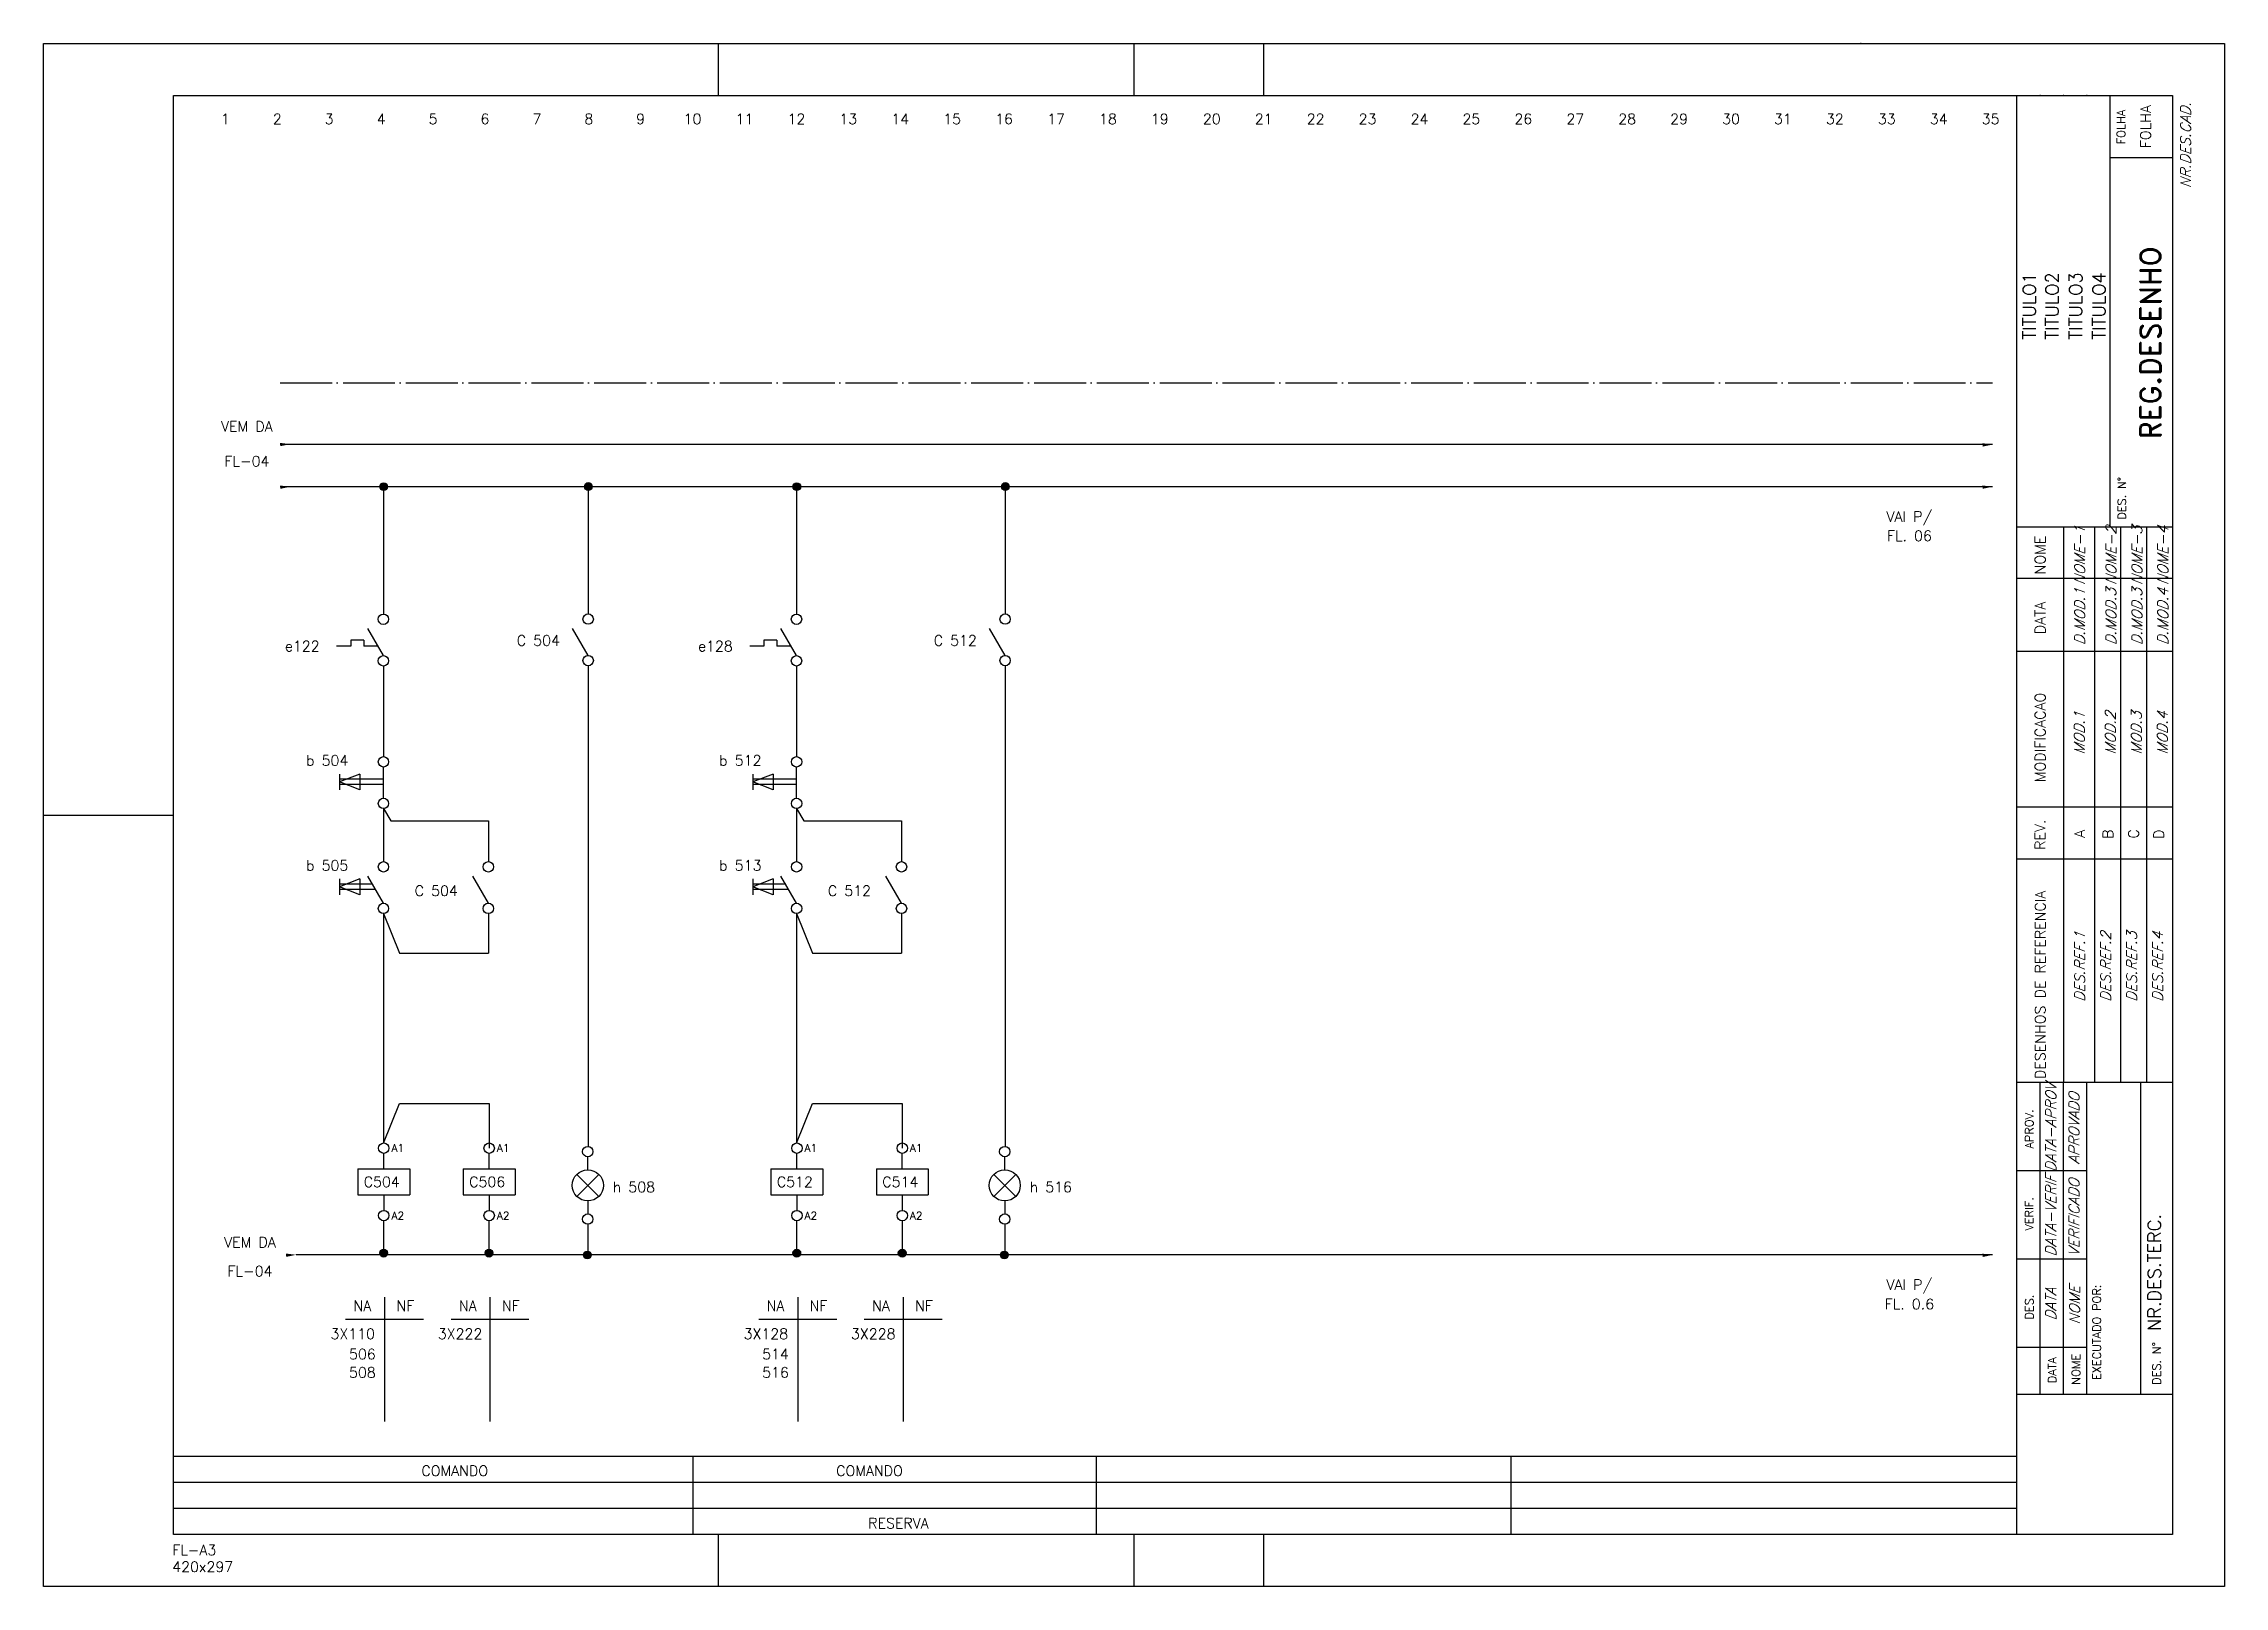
# Model space of a CAD drawing. Extents: x 0 to 420, y 5 to 302.
import ezdxf
from ezdxf.enums import TextEntityAlignment as Align

# ---------------------------------------------------------------- set-up
doc = ezdxf.new("R2010")
doc.units = 0
doc.header["$MEASUREMENT"] = 0
doc.linetypes.add('CENTRO3', pattern=[12, 10, -1, 0, -1])
doc.layers.get('0').update_dxf_attribs({"color": 1, "linetype": 'CONTINUOUS'})
for name, color, linetype in [('CARIMBO', 7, 'CONTINUOUS'), ('CENTRO3', 5, 'CENTRO3'), ('CON', 1, 'CONTINUOUS'), ('DES', 7, 'CONTINUOUS'), ('GERAL', 1, 'CONTINUOUS'), ('SIM', 1, 'CONTINUOUS'), ('TEXTO', 6, 'CONTINUOUS'), ('WIDTH', 4, 'CONTINUOUS')]:
    doc.layers.add(name, color=color, linetype=linetype)
doc.styles.add('ROMAND', font='romand')
doc.styles.add('ROMANS', font='romans')

# ---------------------------------------------------------------- blocks, each defined once
blk = doc.blocks.new('*X6')
at = {"color": 0}
for p, q in [((55.16, -82.02), (55.88, -81.3)), ((55.17, -82.19), (56.04, -81.31)), ((55.2, -81.81), (55.66, -81.34)), ((55.21, -82.32), (56.18, -81.35)), ((55.27, -82.44), (56.3, -81.41)), ((55.34, -82.54), (56.4, -81.49)), ((55.43, -82.63), (56.49, -81.58)), ((55.54, -82.7), (56.56, -81.68)), ((55.66, -82.76), (56.61, -81.8)), ((55.8, -82.79), (56.65, -81.94)), ((55.97, -82.8), (56.65, -82.12)), ((56.21, -82.73), (56.59, -82.36))]:
    blk.add_line(p, q, dxfattribs=at)
blk = doc.blocks.new('CE')
at = {"layer": 'SIM'}
blk.add_circle((0, 0), 0.75, dxfattribs=at)
blk.add_blockref('*X6', (-55.91, 82.05), dxfattribs=at)

msp = doc.modelspace()

# ---------------------------------------------------------------- linework, layer by layer
at = {"linetype": 'Continuous'}
for p in [(384.5, 292), (389, 292), (393.5, 292)]:
    msp.add_point(p, dxfattribs=at)
at = {"layer": 'CARIMBO', "color": 4}
for p, q in [((380, 15), (380, 292)), ((398, 209), (398, 292)), ((398, 280.08), (410, 280.08)), ((380, 209), (410, 209)), ((389, 209), (389, 102)), ((410, 199), (380, 199)), ((410, 185), (380, 185)), ((410, 185), (380, 185)), ((410, 155), (380, 155)), ((410, 145), (380, 145)), ((410, 102), (380, 102)), ((384.5, 42), (384.5, 102)), ((393.5, 42), (393.5, 102)), ((403.9, 42), (403.9, 102)), ((380, 42), (410, 42))]:
    msp.add_line(p, q, dxfattribs=at)
at = {"layer": 'CARIMBO', "color": 7}
for p, q in [((395, 209), (395, 102)), ((400, 209), (400, 102)), ((405, 209), (405, 102)), ((389, 42), (389, 102))]:
    msp.add_line(p, q, dxfattribs=at)
at = {"layer": 'CENTRO3'}
msp.add_line((45.56, 236.69), (375.34, 236.69), dxfattribs=at)
at = {"layer": 'CON', "color": 4}
for p, q in [((65.43, 184.18), (62.43, 189.38)), ((104.88, 184.23), (101.87, 189.42)), ((145, 184.18), (142, 189.38)), ((185.18, 184.23), (182.17, 189.42)), ((65.45, 156.71), (65.45, 162.71)), ((145.02, 156.71), (145.02, 162.71)), ((65.45, 136.53), (62.44, 141.72)), ((85.65, 136.53), (82.64, 141.72)), ((145.02, 136.53), (142.01, 141.72)), ((165.22, 136.53), (162.21, 141.72))]:
    msp.add_line(p, q, dxfattribs=at)
at = {"layer": 'CON'}
for p, q in [((59.15, 185.99), (56.43, 185.99)), ((61.65, 187.17), (59.15, 187.17)), ((59.15, 187.17), (59.15, 185.99)), ((61.65, 187.17), (61.65, 185.99)), ((64.39, 185.99), (61.65, 185.99)), ((138.72, 185.99), (136, 185.99)), ((141.22, 187.17), (138.72, 187.17)), ((138.72, 187.17), (138.72, 185.99)), ((141.22, 187.17), (141.22, 185.99)), ((143.96, 185.99), (141.22, 185.99)), ((57, 161.39), (57, 158.36)), ((60.93, 161.39), (57, 159.88)), ((65.45, 160.37), (57, 160.37)), ((60.93, 158.36), (57, 159.88)), ((60.93, 161.39), (60.93, 158.36)), ((140.5, 161.39), (136.57, 159.88)), ((136.57, 161.39), (136.57, 158.36)), ((145.02, 160.37), (136.57, 160.37)), ((140.5, 158.36), (136.57, 159.88)), ((140.5, 161.39), (140.5, 158.36)), ((65.45, 159.37), (57, 159.37)), ((145.02, 159.37), (136.57, 159.37)), ((57, 141.18), (57, 138.15)), ((60.93, 141.18), (57, 139.67)), ((63.35, 140.16), (57, 140.16)), ((60.93, 138.15), (57, 139.67)), ((63.93, 139.16), (57, 139.16)), ((60.93, 141.18), (60.93, 138.15)), ((140.5, 141.18), (136.57, 139.67)), ((136.57, 141.18), (136.57, 138.15)), ((142.92, 140.16), (136.57, 140.16)), ((140.5, 138.15), (136.57, 139.67)), ((143.5, 139.16), (136.57, 139.16)), ((140.5, 141.18), (140.5, 138.15))]:
    msp.add_line(p, q, dxfattribs=at)
for centre in [(65.43, 191.18), (104.88, 191.22), (145, 191.18), (185.18, 191.22), (65.43, 183.18), (104.88, 183.22), (145, 183.18), (185.18, 183.22), (65.45, 163.74), (145.02, 163.74), (65.45, 155.74), (145.02, 155.74), (65.45, 143.52), (85.65, 143.52), (145.02, 143.52), (165.22, 143.52), (65.45, 135.52), (85.65, 135.52), (145.02, 135.52), (165.22, 135.52)]:
    msp.add_circle(centre, 1, dxfattribs=at)
at = {"layer": 'DES'}
for p, q in [((0, 5), (0, 302)), ((0, 5), (0, 302)), ((0, 302), (420, 302)), ((130, 292), (130, 302)), ((210, 292), (210, 302)), ((235, 292), (235, 302)), ((420, 302), (420, 5)), ((74.89, 224.82), (45.56, 224.82)), ((375.34, 224.82), (74.89, 224.82)), ((375.34, 216.7), (45.56, 216.7)), ((65.47, 216.7), (65.47, 192.18)), ((104.88, 216.7), (104.88, 192.22)), ((145.03, 216.7), (145.03, 192.18)), ((185.18, 216.7), (185.18, 192.22)), ((65.47, 182.18), (65.47, 164.74)), ((104.88, 182.22), (104.88, 89.69)), ((145.03, 182.18), (145.03, 164.74)), ((185.18, 182.22), (185.18, 89.69)), ((0, 153.5), (25, 153.5)), ((65.47, 154.74), (66.84, 152.36)), ((65.47, 154.74), (65.47, 144.52)), ((66.84, 152.36), (85.65, 152.36)), ((85.65, 152.36), (85.65, 144.52)), ((145.03, 154.74), (145.03, 144.52)), ((145.03, 154.74), (146.41, 152.36)), ((146.41, 152.36), (165.22, 152.36)), ((165.22, 152.36), (165.22, 144.52)), ((65.47, 134.52), (65.47, 90.35)), ((65.47, 134.52), (68.51, 126.92)), ((85.65, 134.52), (85.65, 126.92)), ((145.03, 134.52), (145.03, 90.35)), ((145.03, 134.52), (148.07, 126.92)), ((165.22, 134.52), (165.22, 126.92)), ((68.51, 126.92), (85.65, 126.92)), ((148.07, 126.92), (165.22, 126.92)), ((65.47, 90.35), (68.51, 97.95)), ((68.51, 97.95), (85.81, 97.95)), ((85.81, 97.95), (85.81, 89.36)), ((145.03, 90.35), (148.07, 97.95)), ((148.07, 97.95), (165.38, 97.95)), ((165.38, 97.95), (165.38, 89.36)), ((65.47, 75.37), (65.47, 69.12)), ((85.77, 75.37), (85.77, 69.12)), ((104.8, 74.71), (104.8, 68.72)), ((145.03, 75.37), (145.03, 69.12)), ((165.34, 75.37), (165.34, 69.12)), ((185.1, 74.71), (185.1, 68.72)), ((375.34, 68.81), (48.62, 68.81)), ((65.66, 60.7), (65.66, 36.76)), ((85.97, 60.7), (85.97, 36.76)), ((145.23, 60.7), (145.23, 36.76)), ((165.54, 60.7), (165.54, 36.76)), ((58.16, 56.41), (73.17, 56.41)), ((78.46, 56.41), (93.47, 56.41)), ((137.72, 56.41), (152.74, 56.41)), ((158.03, 56.41), (173.04, 56.41)), ((380, 30), (25, 30)), ((125.06, 30), (125.06, 15)), ((202.71, 30), (202.71, 15)), ((282.6, 30), (282.6, 15)), ((380, 25), (25, 25)), ((380, 20), (25, 20)), ((130, 5), (130, 15)), ((210, 5), (210, 15)), ((235, 5), (235, 15)), ((420, 5), (0, 5))]:
    msp.add_line(p, q, dxfattribs=at)
at = {"layer": 'DES', "color": 1}
for points in [[(45.55, 225.14), (45.58, 224.5), (47.48, 224.9)], [(373.41, 225.07), (373.44, 224.42), (375.34, 224.82)], [(45.55, 216.93), (45.58, 216.29), (47.48, 216.69)], [(373.41, 216.94), (373.44, 216.3), (375.34, 216.7)], [(46.69, 69.07), (46.72, 68.43), (48.62, 68.83)], [(373.41, 69.05), (373.44, 68.41), (375.34, 68.81)]]:
    msp.add_solid(points, dxfattribs=at)
at = {"layer": 'SIM'}
for p, q in [((65.51, 85.36), (65.51, 88.36)), ((85.81, 85.36), (85.81, 88.36)), ((145.08, 85.36), (145.08, 88.36)), ((165.38, 85.36), (165.38, 88.36)), ((60.51, 85.36), (60.51, 80.36)), ((60.51, 85.36), (70.51, 85.36)), ((70.51, 85.36), (70.51, 80.36)), ((80.81, 85.36), (90.81, 85.36)), ((80.81, 85.36), (80.81, 80.36)), ((90.81, 85.36), (90.81, 80.36)), ((102.68, 80.08), (106.92, 84.32)), ((102.68, 84.32), (106.92, 80.08)), ((104.8, 85.2), (104.8, 87.69)), ((140.08, 85.36), (150.08, 85.36)), ((140.08, 85.36), (140.08, 80.36)), ((150.08, 85.36), (150.08, 80.36)), ((160.38, 85.36), (170.38, 85.36)), ((160.38, 85.36), (160.38, 80.36)), ((170.38, 85.36), (170.38, 80.36)), ((182.98, 84.32), (187.22, 80.08)), ((182.98, 80.08), (187.22, 84.32)), ((185.1, 85.2), (185.1, 87.69)), ((60.51, 80.36), (70.51, 80.36)), ((65.51, 80.36), (65.51, 77.37)), ((80.81, 80.36), (90.81, 80.36)), ((85.81, 80.36), (85.81, 77.37)), ((140.08, 80.36), (150.08, 80.36)), ((145.08, 80.36), (145.08, 77.37)), ((160.38, 80.36), (170.38, 80.36)), ((165.38, 80.36), (165.38, 77.37)), ((104.8, 79.2), (104.8, 76.71)), ((185.1, 79.2), (185.1, 76.71))]:
    msp.add_line(p, q, dxfattribs=at)
for centre, radius in [((65.51, 89.36), 1), ((85.81, 89.36), 1), ((104.8, 88.69), 1), ((145.08, 89.36), 1), ((165.38, 89.36), 1), ((185.1, 88.69), 1), ((104.8, 82.2), 3), ((185.1, 82.2), 3), ((65.51, 76.37), 1), ((85.81, 76.37), 1), ((104.8, 75.71), 1), ((145.08, 76.37), 1), ((165.38, 76.37), 1), ((185.1, 75.71), 1)]:
    msp.add_circle(centre, radius, dxfattribs=at)
at = {"layer": 'TEXTO'}
msp.add_point((350, 302), dxfattribs=at)
at = {"layer": 'WIDTH'}
for p, q in [((25, 292), (410, 292)), ((25, 15), (25, 292)), ((410, 292), (410, 15)), ((410, 15), (25, 15))]:
    msp.add_line(p, q, dxfattribs=at)
at = {"layer": 'WIDTH', "color": 4}
for p, q in [((393.5, 85), (380, 85)), ((393.5, 68), (380, 68)), ((393.5, 51), (380, 51))]:
    msp.add_line(p, q, dxfattribs=at)

# ---------------------------------------------------------------- block references
at = {"layer": 'GERAL', "rotation": 224.9999999999997}
for p in [(65.49, 216.7), (104.91, 216.73), (145.06, 216.7), (185.21, 216.73), (65.49, 69.15), (85.79, 69.15), (104.73, 68.8), (145.05, 69.15), (165.36, 69.15), (185.03, 68.8)]:
    msp.add_blockref('CE', p, dxfattribs=at)

# ---------------------------------------------------------------- texts
at = {"color": 6, "style": 'ROMANS'}
for tag, p in [('A1', (66.97, 88.64)), ('A1', (87.28, 88.64)), ('A1', (146.54, 88.64)), ('A1', (166.84, 88.64)), ('A2', (66.97, 75.62)), ('A2', (87.28, 75.62)), ('A2', (146.54, 75.62)), ('A2', (166.84, 75.62))]:
    msp.add_attdef(tag, p, '', height=1.5, dxfattribs=at)
for tag, p in [('NA', (61.39, 59.01)), ('NF', (69.67, 59.01)), ('NA', (81.7, 59.01)), ('NF', (89.98, 59.01)), ('NA', (140.96, 59.01)), ('NF', (149.24, 59.01)), ('NA', (161.27, 59.01)), ('NF', (169.55, 59.01)), ('3X110', (59.53, 53.62)), ('3X222', (80.21, 53.62)), ('3X128', (139.1, 53.62)), ('3X228', (159.78, 53.62)), ('506', (61.39, 49.71)), ('514', (140.96, 49.71)), ('508', (61.39, 46.18)), ('516', (140.96, 46.18))]:
    msp.add_attdef(tag, text='', height=2, dxfattribs=at).set_placement(p, align=Align.MIDDLE)
at = {"layer": 'CARIMBO', "color": 6, "style": 'ROMANS'}
for s, p in [('FOLHA', (400.1, 285.94)), ('DES. N%%D', (400.25, 214.46)), ('APROV.', (382.41, 93.05)), ('VERIF.', (382.4, 76.71)), ('DES.', (382.42, 58.75)), ('EXECUTADO POR:', (395.41, 53.91)), ('DES. N%%D', (406.94, 47.91)), ('DATA', (386.83, 46.62)), ('NOME', (391.42, 46.79))]:
    msp.add_text(s, height=1.6, rotation=90, dxfattribs=at).set_placement(p, align=Align.MIDDLE)
for s, p in [('MODIFICACAO', (385.52, 159.82)), ('REV.', (385.5, 146.79)), ('A', (393.13, 149.11)), ('B', (398.56, 148.88)), ('C', (403.51, 148.95)), ('D', (408.37, 148.88)), ('DESENHOS DE REFERENCIA', (385.53, 102.67))]:
    msp.add_text(s, height=2, rotation=90, dxfattribs=at).set_placement(p)
msp.add_attdef('FOLHA', text='', height=2, rotation=90, dxfattribs=at).set_placement((405.83, 286.03), align=Align.CENTER)
at = {"layer": 'CARIMBO', "color": 6, "style": 'ROMANS', "oblique": 20}
msp.add_attdef('NR.DES.CAD.', text='', height=2, rotation=90, dxfattribs=at).set_placement((413.53, 290.68), align=Align.RIGHT)
at = {"layer": 'CARIMBO', "color": 4, "style": 'ROMAND'}
msp.add_attdef('REG.DESENHO', text='', height=4, rotation=90, dxfattribs=at).set_placement((407.75, 244.4), align=Align.CENTER)
at = {"layer": 'CARIMBO', "color": 1, "style": 'ROMANS'}
for tag, p in [('TITULO1', (383.66, 251.49)), ('TITULO2', (388.08, 251.49)), ('TITULO3', (392.6, 251.49)), ('TITULO4', (397.09, 251.49))]:
    msp.add_attdef(tag, text='', height=2.5, rotation=90, dxfattribs=at).set_placement(p, align=Align.CENTER)
at = {"layer": 'CARIMBO', "color": 6, "style": 'ROMANS', "oblique": 20}
for tag, p in [('MOD.1', (393.06, 169.27)), ('MOD.2', (399.06, 169.27)), ('MOD.3', (404.06, 169.27)), ('MOD.4', (409.06, 169.27)), ('DES.REF.1', (393.15, 124.26)), ('DES.REF.2', (398.15, 124.26)), ('DES.REF.3', (403.15, 124.26)), ('DES.REF.4', (408.15, 124.26)), ('DATA-APROV', (387.58, 93.28)), ('APROVADO', (392.04, 93.15)), ('DATA-VERIF', (387.58, 76.33)), ('VERIFICADO', (392.04, 75.99)), ('NOME', (392.14, 59.13)), ('DATA', (387.58, 59.31))]:
    msp.add_attdef(tag, text='', height=2, rotation=90, dxfattribs=at).set_placement(p, align=Align.CENTER)
at = {"layer": 'CARIMBO', "color": 1, "style": 'ROMANS'}
msp.add_attdef('NR.DES.TERC.', (407.75, 54.19), '', height=2.5, rotation=90, dxfattribs=at)
at = {"layer": 'TEXTO', "style": 'ROMANS'}
for s, p in [('1', (35, 287.5)), ('2', (45, 287.5)), ('3', (55, 287.5)), ('4', (65, 287.5)), ('5', (75, 287.5)), ('6', (85, 287.5)), ('7', (95, 287.5)), ('8', (105, 287.5)), ('9', (114.98, 287.5)), ('10', (124.98, 287.5)), ('11', (134.98, 287.5)), ('12', (144.98, 287.5)), ('13', (154.98, 287.5)), ('14', (164.98, 287.5)), ('15', (174.98, 287.5)), ('16', (184.98, 287.5)), ('17', (194.98, 287.5)), ('18', (204.98, 287.5)), ('19', (214.98, 287.5)), ('20', (224.98, 287.5)), ('21', (234.98, 287.5)), ('22', (244.98, 287.5)), ('23', (254.98, 287.5)), ('24', (264.98, 287.5)), ('25', (274.98, 287.5)), ('26', (284.98, 287.5)), ('27', (294.98, 287.5)), ('28', (304.98, 287.5)), ('29', (314.98, 287.5)), ('30', (324.98, 287.5)), ('31', (334.98, 287.5)), ('32', (344.98, 287.5)), ('33', (354.98, 287.5)), ('34', (364.98, 287.5)), ('35', (374.98, 287.5))]:
    msp.add_text(s, height=2, dxfattribs=at).set_placement(p, align=Align.MIDDLE)
for s, p in [('VEM DA', (39.15, 227.3)), ('FL-04', (39.15, 220.61)), ('VAI P/', (359.34, 209.95)), ('FL. 06', (359.34, 206.24)), ('e122', (49.81, 185)), ('e128', (129.38, 185)), ('VEM DA', (39.75, 70.25)), ('FL-04', (39.75, 64.68)), ('VAI P/', (359.34, 62.06)), ('FL. 0.6', (359.34, 58.35)), ('COMANDO', (79.18, 26.26)), ('COMANDO', (159.06, 26.26)), ('RESERVA', (164.64, 16.16))]:
    msp.add_text(s, height=2, dxfattribs=at).set_placement(p, align=Align.CENTER)
at = {"layer": 'TEXTO', "color": 6, "style": 'ROMANS'}
for s, p in [('NOME', (385.52, 199.81)), ('DATA', (385.52, 188.31))]:
    msp.add_text(s, height=2, rotation=90, dxfattribs=at).set_placement(p)
at = {"layer": 'TEXTO', "style": 'ROMANS'}
for s, p in [('C 504', (91.12, 186.09)), ('C 512', (171.42, 186.09)), ('b 504', (50.54, 163)), ('b 512', (130.11, 163)), ('b 505', (50.54, 142.79)), ('b 513', (130.11, 142.79)), ('C 504', (71.46, 137.92)), ('C 512', (151.03, 137.92)), ('C504', (61.65, 81.87)), ('C506', (81.95, 81.87)), ('h 508', (109.61, 80.88)), ('C512', (141.21, 81.87)), ('C514', (161.52, 81.87)), ('h 516', (189.91, 80.88)), ('FL-A3', (24.77, 11)), ('420x297', (24.77, 7.77))]:
    msp.add_text(s, height=2, dxfattribs=at).set_placement(p)
at = {"layer": 'TEXTO', "color": 6, "style": 'ROMANS', "oblique": 20}
for tag, p in [('NOME-1', (393.15, 203.44)), ('NOME-2', (399.15, 203.44)), ('NOME-3', (404.15, 203.44)), ('NOME-4', (409.15, 203.44)), ('D.MOD.3', (399.15, 191.69)), ('D.MOD.3', (404.15, 191.69)), ('D.MOD.1', (393.15, 191.69)), ('D.MOD.4', (409.15, 191.69))]:
    msp.add_attdef(tag, text='', height=2, rotation=90, dxfattribs=at).set_placement(p, align=Align.CENTER)

doc.saveas('drawing.dxf')
